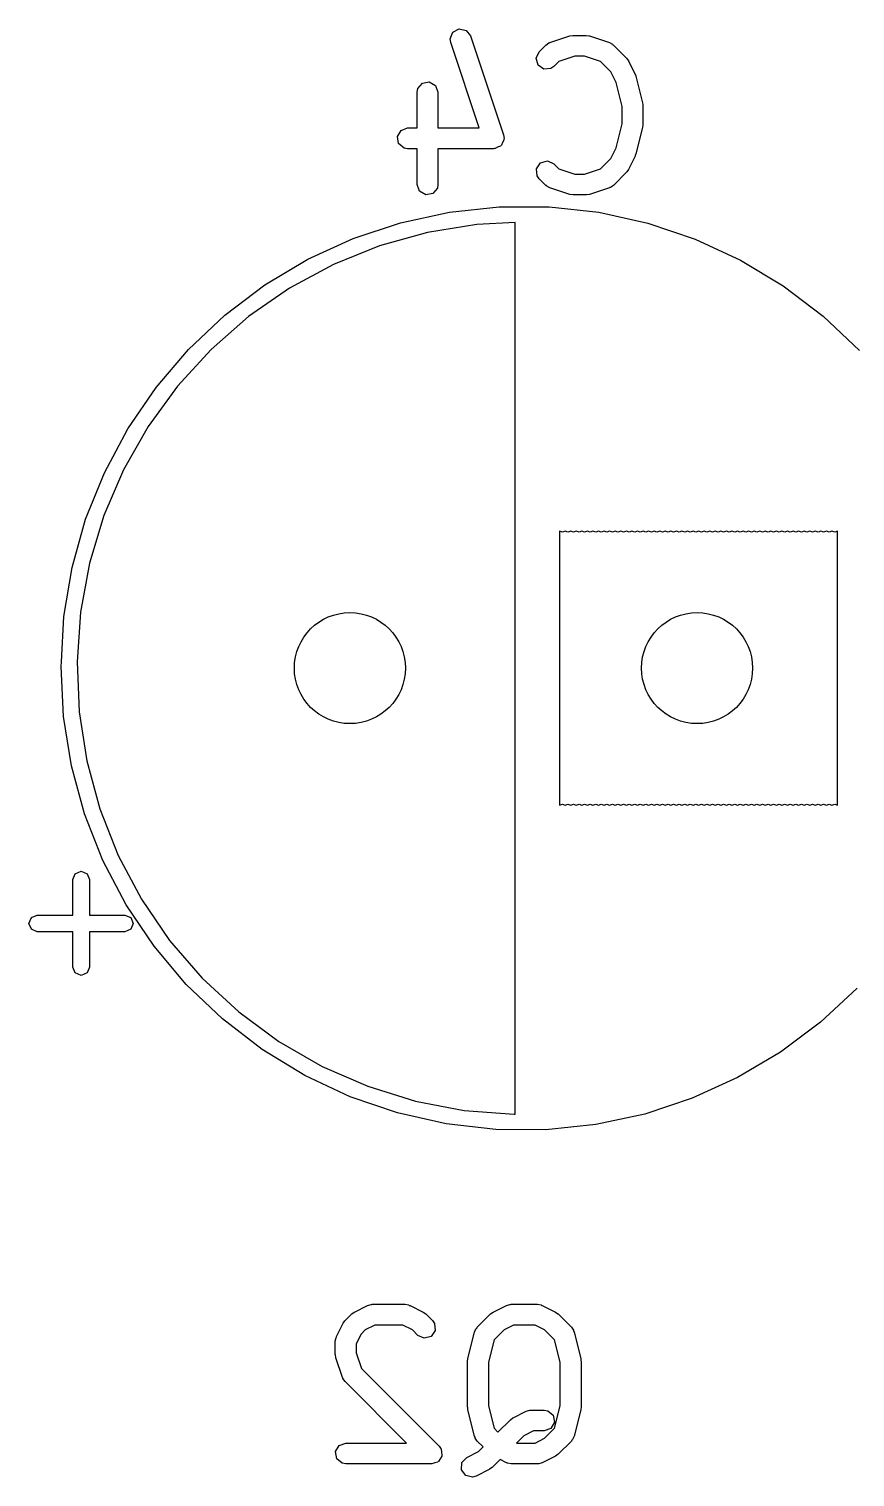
# Model space of a CAD drawing. Extents: x 84 to 124, y -233 to -38.
# Drawn here: x 101.05 to 107, y -152.14 to -141.71 of the extents above; entities that cross this region are included whole.
import ezdxf

# ---------------------------------------------------------------- set-up
doc = ezdxf.new("R2010")
doc.units = 0
doc.layers.add('BLACK', color=7, linetype='CONTINUOUS')

msp = doc.modelspace()

# ---------------------------------------------------------------- linework, layer by layer
at = {"layer": 'BLACK', "linetype": 'CONTINUOUS'}
for p, q in [((104.082, -141.78), (104.101, -141.732)), ((104.086, -141.805), (104.082, -141.78)), ((104.291, -142.421), (104.086, -141.805)), ((104.101, -141.732), (104.146, -141.708)), ((104.146, -141.708), (104.197, -141.718)), ((104.197, -141.718), (104.228, -141.758)), ((104.228, -141.758), (104.466, -142.472)), ((104.771, -141.824), (104.792, -141.809)), ((104.792, -141.809), (104.797, -141.809)), ((104.797, -141.809), (104.8, -141.806)), ((104.8, -141.806), (104.943, -141.758)), ((104.943, -141.758), (104.965, -141.755)), ((104.965, -141.755), (104.967, -141.754)), ((104.967, -141.754), (105.062, -141.754)), ((105.062, -141.754), (105.084, -141.758)), ((105.084, -141.758), (105.086, -141.758)), ((105.086, -141.758), (105.229, -141.806)), ((105.229, -141.806), (105.251, -141.818)), ((104.702, -141.918), (104.723, -141.872)), ((104.723, -141.872), (104.771, -141.824)), ((104.979, -141.904), (104.864, -141.943)), ((105.05, -141.904), (104.979, -141.904)), ((105.164, -141.943), (105.05, -141.904)), ((105.251, -141.818), (105.254, -141.822)), ((105.254, -141.822), (105.258, -141.824)), ((105.258, -141.824), (105.353, -141.919)), ((104.715, -141.968), (104.702, -141.918)), ((104.757, -141.997), (104.715, -141.968)), ((104.808, -141.993), (104.757, -141.997)), ((104.829, -141.978), (104.808, -141.993)), ((104.864, -141.943), (104.829, -141.978)), ((105.238, -142.017), (105.164, -141.943)), ((105.277, -142.094), (105.238, -142.017)), ((105.353, -141.919), (105.366, -141.938)), ((105.366, -141.938), (105.367, -141.939)), ((105.367, -141.939), (105.415, -142.034)), ((103.849, -142.137), (103.882, -142.098)), ((103.882, -142.098), (103.932, -142.089)), ((103.932, -142.089), (103.977, -142.115)), ((103.977, -142.115), (103.994, -142.163)), ((105.32, -142.267), (105.277, -142.094)), ((105.415, -142.034), (105.418, -142.046)), ((105.418, -142.046), (105.42, -142.049)), ((105.42, -142.049), (105.468, -142.24)), ((103.844, -142.163), (103.849, -142.137)), ((103.844, -142.421), (103.844, -142.163)), ((103.994, -142.163), (103.994, -142.421)), ((105.32, -142.392), (105.32, -142.267)), ((105.468, -142.24), (105.469, -142.255)), ((105.469, -142.255), (105.47, -142.258)), ((105.47, -142.258), (105.47, -142.401)), ((103.728, -142.439), (103.776, -142.421)), ((103.776, -142.421), (103.844, -142.421)), ((103.994, -142.421), (104.291, -142.421)), ((105.277, -142.565), (105.32, -142.392)), ((105.468, -142.419), (105.42, -142.609)), ((105.47, -142.401), (105.468, -142.416)), ((105.468, -142.416), (105.468, -142.419)), ((103.702, -142.483), (103.728, -142.439)), ((103.711, -142.534), (103.702, -142.483)), ((103.751, -142.567), (103.711, -142.534)), ((104.459, -142.527), (104.451, -142.546)), ((104.469, -142.509), (104.459, -142.527)), ((104.466, -142.472), (104.47, -142.498)), ((104.47, -142.498), (104.468, -142.503)), ((104.468, -142.503), (104.469, -142.509)), ((103.776, -142.571), (103.751, -142.567)), ((103.844, -142.571), (103.776, -142.571)), ((103.844, -142.829), (103.844, -142.571)), ((104.395, -142.571), (103.994, -142.571)), ((103.994, -142.571), (103.994, -142.829)), ((104.401, -142.569), (104.395, -142.571)), ((104.406, -142.57), (104.401, -142.569)), ((104.424, -142.56), (104.406, -142.57)), ((104.444, -142.553), (104.424, -142.56)), ((104.446, -142.549), (104.444, -142.553)), ((104.451, -142.546), (104.446, -142.549)), ((105.164, -142.716), (105.238, -142.642)), ((105.238, -142.642), (105.277, -142.565)), ((105.415, -142.625), (105.367, -142.72)), ((105.42, -142.609), (105.415, -142.621)), ((105.415, -142.621), (105.415, -142.625)), ((104.704, -142.715), (104.733, -142.673)), ((104.708, -142.766), (104.704, -142.715)), ((104.733, -142.673), (104.783, -142.659)), ((104.783, -142.659), (104.829, -142.681)), ((104.829, -142.681), (104.864, -142.716)), ((104.864, -142.716), (104.979, -142.754)), ((105.05, -142.754), (105.164, -142.716)), ((105.353, -142.74), (105.258, -142.835)), ((105.354, -142.738), (105.353, -142.74)), ((105.367, -142.72), (105.354, -142.738)), ((103.862, -142.878), (103.844, -142.829)), ((103.99, -142.855), (103.957, -142.894)), ((103.994, -142.829), (103.99, -142.855)), ((104.723, -142.787), (104.708, -142.766)), ((104.771, -142.835), (104.723, -142.787)), ((104.775, -142.837), (104.771, -142.835)), ((104.777, -142.841), (104.775, -142.837)), ((104.8, -142.853), (104.777, -142.841)), ((104.943, -142.901), (104.8, -142.853)), ((104.979, -142.754), (105.05, -142.754)), ((105.229, -142.853), (105.086, -142.901)), ((105.232, -142.85), (105.229, -142.853)), ((105.237, -142.85), (105.232, -142.85)), ((105.258, -142.835), (105.237, -142.85)), ((103.906, -142.903), (103.862, -142.878)), ((103.957, -142.894), (103.906, -142.903)), ((104.945, -142.9), (104.943, -142.901)), ((104.967, -142.904), (104.945, -142.9)), ((105.062, -142.904), (104.967, -142.904)), ((105.064, -142.904), (105.062, -142.904)), ((105.086, -142.901), (105.064, -142.904)), ((103.725, -143.104), (104.077, -143.027)), ((104.077, -143.027), (104.435, -142.989)), ((104.435, -142.989), (104.796, -142.989)), ((104.796, -142.989), (105.153, -143.029)), ((105.153, -143.029), (105.505, -143.107)), ((103.384, -143.218), (103.725, -143.104)), ((104.274, -143.117), (103.919, -143.174)), ((104.55, -143.103), (104.274, -143.117)), ((104.55, -149.528), (104.55, -143.103)), ((105.505, -143.107), (105.846, -143.222)), ((103.057, -143.368), (103.384, -143.218)), ((103.574, -143.27), (103.241, -143.405)), ((103.919, -143.174), (103.574, -143.27)), ((105.846, -143.222), (106.173, -143.374)), ((102.748, -143.553), (103.057, -143.368)), ((106.173, -143.374), (106.481, -143.56)), ((103.241, -143.405), (102.925, -143.576)), ((102.46, -143.771), (102.748, -143.553)), ((102.925, -143.576), (102.63, -143.78)), ((106.481, -143.56), (106.768, -143.778)), ((102.198, -144.018), (102.46, -143.771)), ((102.63, -143.78), (102.36, -144.017)), ((106.768, -143.778), (107.029, -144.026)), ((101.964, -144.291), (102.198, -144.018)), ((102.36, -144.017), (102.118, -144.282)), ((101.761, -144.589), (101.964, -144.291)), ((102.118, -144.282), (101.907, -144.572)), ((101.592, -144.907), (101.761, -144.589)), ((101.907, -144.572), (101.73, -144.884)), ((101.457, -145.241), (101.592, -144.907)), ((101.73, -144.884), (101.588, -145.214)), ((101.36, -145.588), (101.457, -145.241)), ((101.588, -145.214), (101.485, -145.558)), ((104.89, -145.334), (104.87, -145.326)), ((104.87, -145.326), (104.87, -147.302)), ((104.91, -145.326), (104.89, -145.334)), ((104.93, -145.334), (104.91, -145.326)), ((104.95, -145.326), (104.93, -145.334)), ((104.97, -145.334), (104.95, -145.326)), ((104.99, -145.326), (104.97, -145.334)), ((105.01, -145.334), (104.99, -145.326)), ((105.03, -145.326), (105.01, -145.334)), ((105.05, -145.334), (105.03, -145.326)), ((105.07, -145.326), (105.05, -145.334)), ((105.09, -145.334), (105.07, -145.326)), ((105.11, -145.326), (105.09, -145.334)), ((105.13, -145.334), (105.11, -145.326)), ((105.15, -145.326), (105.13, -145.334)), ((105.17, -145.334), (105.15, -145.326)), ((105.19, -145.326), (105.17, -145.334)), ((105.21, -145.334), (105.19, -145.326)), ((105.23, -145.326), (105.21, -145.334)), ((105.25, -145.334), (105.23, -145.326)), ((105.27, -145.326), (105.25, -145.334)), ((105.29, -145.334), (105.27, -145.326)), ((105.31, -145.326), (105.29, -145.334)), ((105.331, -145.334), (105.31, -145.326)), ((105.351, -145.326), (105.331, -145.334)), ((105.371, -145.334), (105.351, -145.326)), ((105.391, -145.326), (105.371, -145.334)), ((105.411, -145.334), (105.391, -145.326)), ((105.431, -145.326), (105.411, -145.334)), ((105.451, -145.334), (105.431, -145.326)), ((105.471, -145.326), (105.451, -145.334)), ((105.491, -145.334), (105.471, -145.326)), ((105.511, -145.326), (105.491, -145.334)), ((105.531, -145.334), (105.511, -145.326)), ((105.551, -145.326), (105.531, -145.334)), ((105.571, -145.334), (105.551, -145.326)), ((105.591, -145.326), (105.571, -145.334)), ((105.611, -145.334), (105.591, -145.326)), ((105.631, -145.326), (105.611, -145.334)), ((105.651, -145.334), (105.631, -145.326)), ((105.671, -145.326), (105.651, -145.334)), ((105.691, -145.334), (105.671, -145.326)), ((105.711, -145.326), (105.691, -145.334)), ((105.731, -145.334), (105.711, -145.326)), ((105.751, -145.326), (105.731, -145.334)), ((105.771, -145.334), (105.751, -145.326)), ((105.791, -145.326), (105.771, -145.334)), ((105.811, -145.334), (105.791, -145.326)), ((105.831, -145.326), (105.811, -145.334)), ((105.851, -145.334), (105.831, -145.326)), ((105.871, -145.326), (105.851, -145.334)), ((105.891, -145.334), (105.871, -145.326)), ((105.911, -145.326), (105.891, -145.334)), ((105.931, -145.334), (105.911, -145.326)), ((105.951, -145.326), (105.931, -145.334)), ((105.971, -145.334), (105.951, -145.326)), ((105.991, -145.326), (105.971, -145.334)), ((106.011, -145.334), (105.991, -145.326)), ((106.031, -145.326), (106.011, -145.334)), ((106.051, -145.334), (106.031, -145.326)), ((106.071, -145.326), (106.051, -145.334)), ((106.091, -145.334), (106.071, -145.326)), ((106.111, -145.326), (106.091, -145.334)), ((106.131, -145.334), (106.111, -145.326)), ((106.151, -145.326), (106.131, -145.334)), ((106.171, -145.334), (106.151, -145.326)), ((106.191, -145.326), (106.171, -145.334)), ((106.211, -145.334), (106.191, -145.326)), ((106.231, -145.326), (106.211, -145.334)), ((106.251, -145.334), (106.231, -145.326)), ((106.271, -145.326), (106.251, -145.334)), ((106.291, -145.334), (106.271, -145.326)), ((106.311, -145.326), (106.291, -145.334)), ((106.331, -145.334), (106.311, -145.326)), ((106.351, -145.326), (106.331, -145.334)), ((106.371, -145.334), (106.351, -145.326)), ((106.391, -145.326), (106.371, -145.334)), ((106.411, -145.334), (106.391, -145.326)), ((106.431, -145.326), (106.411, -145.334)), ((106.451, -145.334), (106.431, -145.326)), ((106.471, -145.326), (106.451, -145.334)), ((106.491, -145.334), (106.471, -145.326)), ((106.511, -145.326), (106.491, -145.334)), ((106.531, -145.334), (106.511, -145.326)), ((106.551, -145.326), (106.531, -145.334)), ((106.571, -145.334), (106.551, -145.326)), ((106.591, -145.326), (106.571, -145.334)), ((106.611, -145.334), (106.591, -145.326)), ((106.631, -145.326), (106.611, -145.334)), ((106.651, -145.334), (106.631, -145.326)), ((106.671, -145.326), (106.651, -145.334)), ((106.691, -145.334), (106.671, -145.326)), ((106.711, -145.326), (106.691, -145.334)), ((106.731, -145.334), (106.711, -145.326)), ((106.751, -145.326), (106.731, -145.334)), ((106.771, -145.334), (106.751, -145.326)), ((106.791, -145.326), (106.771, -145.334)), ((106.811, -145.334), (106.791, -145.326)), ((106.831, -145.326), (106.811, -145.334)), ((106.851, -145.334), (106.831, -145.326)), ((106.871, -145.326), (106.851, -145.334)), ((106.871, -147.302), (106.871, -145.326)), ((101.485, -145.558), (101.42, -145.911)), ((101.3, -145.943), (101.36, -145.588)), ((101.282, -146.269), (101.3, -145.943)), ((101.42, -145.911), (101.395, -146.269)), ((101.28, -146.302), (101.282, -146.269)), ((101.395, -146.269), (101.41, -146.628)), ((101.298, -146.662), (101.28, -146.302)), ((101.355, -147.018), (101.298, -146.662)), ((101.41, -146.628), (101.465, -146.982)), ((101.45, -147.365), (101.355, -147.018)), ((101.465, -146.982), (101.559, -147.329)), ((101.559, -147.329), (101.691, -147.663)), ((104.87, -147.302), (104.89, -147.294)), ((104.89, -147.294), (104.91, -147.302)), ((104.91, -147.302), (104.93, -147.294)), ((104.93, -147.294), (104.95, -147.302)), ((104.95, -147.302), (104.97, -147.294)), ((104.97, -147.294), (104.99, -147.302)), ((104.99, -147.302), (105.01, -147.294)), ((105.01, -147.294), (105.03, -147.302)), ((105.03, -147.302), (105.05, -147.294)), ((105.05, -147.294), (105.07, -147.302)), ((105.07, -147.302), (105.09, -147.294)), ((105.09, -147.294), (105.11, -147.302)), ((105.11, -147.302), (105.13, -147.294)), ((105.13, -147.294), (105.15, -147.302)), ((105.15, -147.302), (105.17, -147.294)), ((105.17, -147.294), (105.19, -147.302)), ((105.19, -147.302), (105.21, -147.294)), ((105.21, -147.294), (105.23, -147.302)), ((105.23, -147.302), (105.25, -147.294)), ((105.25, -147.294), (105.27, -147.302)), ((105.27, -147.302), (105.29, -147.294)), ((105.29, -147.294), (105.31, -147.302)), ((105.31, -147.302), (105.331, -147.294)), ((105.331, -147.294), (105.351, -147.302)), ((105.351, -147.302), (105.371, -147.294)), ((105.371, -147.294), (105.391, -147.302)), ((105.391, -147.302), (105.411, -147.294)), ((105.411, -147.294), (105.431, -147.302)), ((105.431, -147.302), (105.451, -147.294)), ((105.451, -147.294), (105.471, -147.302)), ((105.471, -147.302), (105.491, -147.294)), ((105.491, -147.294), (105.511, -147.302)), ((105.511, -147.302), (105.531, -147.294)), ((105.531, -147.294), (105.551, -147.302)), ((105.551, -147.302), (105.571, -147.294)), ((105.571, -147.294), (105.591, -147.302)), ((105.591, -147.302), (105.611, -147.294)), ((105.611, -147.294), (105.631, -147.302)), ((105.631, -147.302), (105.651, -147.294)), ((105.651, -147.294), (105.671, -147.302)), ((105.671, -147.302), (105.691, -147.294)), ((105.691, -147.294), (105.711, -147.302)), ((105.711, -147.302), (105.731, -147.294)), ((105.731, -147.294), (105.751, -147.302)), ((105.751, -147.302), (105.771, -147.294)), ((105.771, -147.294), (105.791, -147.302)), ((105.791, -147.302), (105.811, -147.294)), ((105.811, -147.294), (105.831, -147.302)), ((105.831, -147.302), (105.851, -147.294)), ((105.851, -147.294), (105.871, -147.302)), ((105.871, -147.302), (105.891, -147.294)), ((105.891, -147.294), (105.911, -147.302)), ((105.911, -147.302), (105.931, -147.294)), ((105.931, -147.294), (105.951, -147.302)), ((105.951, -147.302), (105.971, -147.294)), ((105.971, -147.294), (105.991, -147.302)), ((105.991, -147.302), (106.011, -147.294)), ((106.011, -147.294), (106.031, -147.302)), ((106.031, -147.302), (106.051, -147.294)), ((106.051, -147.294), (106.071, -147.302)), ((106.071, -147.302), (106.091, -147.294)), ((106.091, -147.294), (106.111, -147.302)), ((106.111, -147.302), (106.131, -147.294)), ((106.131, -147.294), (106.151, -147.302)), ((106.151, -147.302), (106.171, -147.294)), ((106.171, -147.294), (106.191, -147.302)), ((106.191, -147.302), (106.211, -147.294)), ((106.211, -147.294), (106.231, -147.302)), ((106.231, -147.302), (106.251, -147.294)), ((106.251, -147.294), (106.271, -147.302)), ((106.271, -147.302), (106.291, -147.294)), ((106.291, -147.294), (106.311, -147.302)), ((106.311, -147.302), (106.331, -147.294)), ((106.331, -147.294), (106.351, -147.302)), ((106.351, -147.302), (106.371, -147.294)), ((106.371, -147.294), (106.391, -147.302)), ((106.391, -147.302), (106.411, -147.294)), ((106.411, -147.294), (106.431, -147.302)), ((106.431, -147.302), (106.451, -147.294)), ((106.451, -147.294), (106.471, -147.302)), ((106.471, -147.302), (106.491, -147.294)), ((106.491, -147.294), (106.511, -147.302)), ((106.511, -147.302), (106.531, -147.294)), ((106.531, -147.294), (106.551, -147.302)), ((106.551, -147.302), (106.571, -147.294)), ((106.571, -147.294), (106.591, -147.302)), ((106.591, -147.302), (106.611, -147.294)), ((106.611, -147.294), (106.631, -147.302)), ((106.631, -147.302), (106.651, -147.294)), ((106.651, -147.294), (106.671, -147.302)), ((106.671, -147.302), (106.691, -147.294)), ((106.691, -147.294), (106.711, -147.302)), ((106.711, -147.302), (106.731, -147.294)), ((106.731, -147.294), (106.751, -147.302)), ((106.751, -147.302), (106.771, -147.294)), ((106.771, -147.294), (106.791, -147.302)), ((106.791, -147.302), (106.811, -147.294)), ((106.811, -147.294), (106.831, -147.302)), ((106.831, -147.302), (106.851, -147.294)), ((106.851, -147.294), (106.871, -147.302)), ((101.582, -147.7), (101.45, -147.365)), ((101.749, -148.019), (101.582, -147.7)), ((101.691, -147.663), (101.86, -147.979)), ((101.364, -147.838), (101.382, -147.796)), ((101.364, -148.093), (101.364, -147.838)), ((101.382, -147.796), (101.424, -147.778)), ((101.424, -147.778), (101.467, -147.796)), ((101.467, -147.796), (101.484, -147.838)), ((101.484, -147.838), (101.484, -148.093)), ((101.95, -148.318), (101.749, -148.019)), ((101.86, -147.979), (102.062, -148.276)), ((101.049, -148.153), (101.067, -148.111)), ((101.067, -148.195), (101.049, -148.153)), ((101.067, -148.111), (101.109, -148.093)), ((101.109, -148.093), (101.364, -148.093)), ((101.484, -148.093), (101.739, -148.093)), ((101.739, -148.093), (101.782, -148.111)), ((101.782, -148.111), (101.799, -148.153)), ((101.799, -148.153), (101.782, -148.195)), ((101.109, -148.213), (101.067, -148.195)), ((101.364, -148.213), (101.109, -148.213)), ((101.364, -148.468), (101.364, -148.213)), ((101.739, -148.213), (101.484, -148.213)), ((101.484, -148.213), (101.484, -148.468)), ((101.782, -148.195), (101.739, -148.213)), ((102.062, -148.276), (102.297, -148.547)), ((102.182, -148.594), (101.95, -148.318)), ((101.382, -148.51), (101.364, -148.468)), ((101.484, -148.468), (101.467, -148.51)), ((101.424, -148.528), (101.382, -148.51)), ((101.467, -148.51), (101.424, -148.528)), ((102.443, -148.842), (102.182, -148.594)), ((102.297, -148.547), (102.56, -148.791)), ((107.013, -148.619), (106.75, -148.865)), ((102.56, -148.791), (102.849, -149.004)), ((102.728, -149.062), (102.443, -148.842)), ((106.75, -148.865), (106.462, -149.081)), ((102.849, -149.004), (103.16, -149.184)), ((103.036, -149.249), (102.728, -149.062)), ((106.462, -149.081), (106.152, -149.265)), ((103.16, -149.184), (103.489, -149.327)), ((103.362, -149.402), (103.036, -149.249)), ((106.152, -149.265), (105.825, -149.414)), ((103.703, -149.518), (103.362, -149.402)), ((103.489, -149.327), (103.832, -149.434)), ((105.825, -149.414), (105.483, -149.528)), ((104.054, -149.597), (103.703, -149.518)), ((103.832, -149.434), (104.184, -149.501)), ((104.184, -149.501), (104.542, -149.528)), ((104.542, -149.528), (104.55, -149.528)), ((105.483, -149.528), (105.131, -149.603)), ((104.412, -149.638), (104.054, -149.597)), ((105.131, -149.603), (104.772, -149.64)), ((104.772, -149.64), (104.412, -149.638)), ((103.325, -151.016), (103.373, -150.968)), ((103.373, -150.968), (103.391, -150.955)), ((103.391, -150.955), (103.392, -150.954)), ((103.392, -150.954), (103.487, -150.906)), ((103.487, -150.906), (103.512, -150.899)), ((103.512, -150.899), (103.517, -150.9)), ((103.517, -150.9), (103.521, -150.898)), ((103.521, -150.898), (103.759, -150.898)), ((103.759, -150.898), (103.785, -150.903)), ((103.785, -150.903), (103.788, -150.906)), ((103.788, -150.906), (103.793, -150.906)), ((103.793, -150.906), (103.888, -150.954)), ((103.888, -150.954), (103.906, -150.967)), ((103.906, -150.967), (103.907, -150.968)), ((103.907, -150.968), (103.955, -151.016)), ((104.277, -151.063), (104.373, -150.968)), ((104.373, -150.968), (104.391, -150.955)), ((104.391, -150.955), (104.392, -150.954)), ((104.392, -150.954), (104.487, -150.906)), ((104.487, -150.906), (104.512, -150.899)), ((104.512, -150.899), (104.517, -150.9)), ((104.517, -150.9), (104.521, -150.898)), ((104.521, -150.898), (104.711, -150.898)), ((104.711, -150.898), (104.737, -150.903)), ((104.737, -150.903), (104.741, -150.906)), ((104.741, -150.906), (104.745, -150.906)), ((104.745, -150.906), (104.84, -150.954)), ((104.84, -150.954), (104.858, -150.967)), ((104.858, -150.967), (104.86, -150.968)), ((104.86, -150.968), (104.955, -151.063)), ((103.263, -151.13), (103.311, -151.035)), ((103.311, -151.035), (103.324, -151.017)), ((103.324, -151.017), (103.325, -151.016)), ((103.47, -151.083), (103.44, -151.113)), ((103.539, -151.048), (103.47, -151.083)), ((103.741, -151.048), (103.539, -151.048)), ((103.81, -151.083), (103.741, -151.048)), ((103.849, -151.122), (103.81, -151.083)), ((103.974, -151.088), (103.945, -151.13)), ((103.955, -151.016), (103.97, -151.037)), ((103.97, -151.037), (103.974, -151.088)), ((104.21, -151.289), (104.258, -151.098)), ((104.258, -151.098), (104.268, -151.074)), ((104.268, -151.074), (104.274, -151.07)), ((104.274, -151.07), (104.277, -151.063)), ((104.47, -151.083), (104.398, -151.155)), ((104.539, -151.048), (104.47, -151.083)), ((104.694, -151.048), (104.539, -151.048)), ((104.762, -151.083), (104.694, -151.048)), ((104.834, -151.155), (104.762, -151.083)), ((104.955, -151.063), (104.97, -151.085)), ((104.97, -151.085), (104.971, -151.092)), ((104.971, -151.092), (104.975, -151.098)), ((104.975, -151.098), (105.022, -151.289)), ((103.255, -151.164), (103.26, -151.138)), ((103.255, -151.259), (103.255, -151.164)), ((103.26, -151.138), (103.263, -151.135)), ((103.263, -151.135), (103.263, -151.13)), ((103.44, -151.113), (103.405, -151.182)), ((103.405, -151.182), (103.405, -151.247)), ((103.895, -151.143), (103.849, -151.122)), ((103.945, -151.13), (103.895, -151.143)), ((104.398, -151.155), (104.358, -151.316)), ((104.875, -151.316), (104.834, -151.155)), ((103.256, -151.261), (103.255, -151.259)), ((103.259, -151.283), (103.256, -151.261)), ((103.307, -151.426), (103.259, -151.283)), ((103.405, -151.247), (103.444, -151.361)), ((104.208, -151.307), (104.21, -151.292)), ((104.208, -151.64), (104.208, -151.307)), ((104.21, -151.292), (104.21, -151.289)), ((105.022, -151.289), (105.023, -151.303)), ((105.023, -151.303), (105.025, -151.307)), ((105.025, -151.307), (105.025, -151.64)), ((103.444, -151.361), (104.003, -151.92)), ((104.358, -151.316), (104.358, -151.631)), ((104.875, -151.631), (104.875, -151.316)), ((103.31, -151.429), (103.307, -151.426)), ((103.31, -151.434), (103.31, -151.429)), ((103.325, -151.455), (103.31, -151.434)), ((103.768, -151.898), (103.325, -151.455)), ((104.209, -151.643), (104.208, -151.64)), ((104.21, -151.658), (104.209, -151.643)), ((104.258, -151.849), (104.21, -151.658)), ((104.358, -151.631), (104.398, -151.792)), ((104.516, -151.73), (104.534, -151.717)), ((104.534, -151.717), (104.535, -151.716)), ((104.535, -151.716), (104.63, -151.668)), ((104.63, -151.668), (104.655, -151.661)), ((104.655, -151.661), (104.66, -151.662)), ((104.66, -151.662), (104.664, -151.66)), ((104.664, -151.66), (104.759, -151.66)), ((104.759, -151.66), (104.785, -151.665)), ((104.785, -151.665), (104.824, -151.698)), ((104.824, -151.698), (104.833, -151.748)), ((104.834, -151.792), (104.875, -151.631)), ((105.022, -151.658), (104.975, -151.849)), ((105.025, -151.64), (105.022, -151.655)), ((105.022, -151.655), (105.022, -151.658)), ((104.398, -151.792), (104.426, -151.82)), ((104.426, -151.82), (104.516, -151.73)), ((104.682, -151.81), (104.613, -151.845)), ((104.759, -151.81), (104.682, -151.81)), ((104.807, -151.793), (104.759, -151.81)), ((104.762, -151.864), (104.834, -151.792)), ((104.833, -151.748), (104.807, -151.793)), ((103.257, -151.96), (103.282, -151.916)), ((103.282, -151.916), (103.33, -151.898)), ((103.33, -151.898), (103.768, -151.898)), ((104.003, -151.92), (104.012, -151.934)), ((104.262, -151.855), (104.258, -151.849)), ((104.263, -151.862), (104.262, -151.855)), ((104.277, -151.884), (104.263, -151.862)), ((104.32, -151.926), (104.277, -151.884)), ((104.286, -151.959), (104.32, -151.926)), ((104.613, -151.845), (104.559, -151.898)), ((104.559, -151.898), (104.694, -151.898)), ((104.694, -151.898), (104.762, -151.864)), ((104.955, -151.884), (104.86, -151.979)), ((104.958, -151.877), (104.955, -151.884)), ((104.964, -151.873), (104.958, -151.877)), ((104.975, -151.849), (104.964, -151.873)), ((103.266, -152.011), (103.257, -151.96)), ((103.305, -152.044), (103.266, -152.011)), ((103.993, -152.035), (103.971, -152.041)), ((103.995, -152.032), (103.993, -152.035)), ((103.998, -152.031), (103.995, -152.032)), ((104.009, -152.011), (103.998, -152.031)), ((104.022, -151.993), (104.009, -152.011)), ((104.012, -151.934), (104.014, -151.936)), ((104.014, -151.936), (104.015, -151.938)), ((104.015, -151.938), (104.017, -151.942)), ((104.017, -151.942), (104.019, -151.964)), ((104.019, -151.964), (104.023, -151.986)), ((104.023, -151.986), (104.022, -151.989)), ((104.022, -151.989), (104.022, -151.993)), ((104.166, -152.039), (104.202, -152.002)), ((104.202, -152.002), (104.286, -151.959)), ((104.441, -152.017), (104.384, -152.074)), ((104.487, -152.04), (104.441, -152.017)), ((104.84, -151.993), (104.745, -152.04)), ((104.841, -151.992), (104.84, -151.993)), ((104.86, -151.979), (104.841, -151.992)), ((103.33, -152.048), (103.305, -152.044)), ((103.95, -152.048), (103.33, -152.048)), ((103.971, -152.041), (103.95, -152.048)), ((104.163, -152.09), (104.166, -152.039)), ((104.194, -152.131), (104.163, -152.09)), ((104.244, -152.143), (104.194, -152.131)), ((104.269, -152.136), (104.244, -152.143)), ((104.364, -152.088), (104.269, -152.136)), ((104.365, -152.087), (104.364, -152.088)), ((104.384, -152.074), (104.365, -152.087)), ((104.492, -152.041), (104.487, -152.04)), ((104.495, -152.044), (104.492, -152.041)), ((104.521, -152.048), (104.495, -152.044)), ((104.711, -152.048), (104.521, -152.048)), ((104.716, -152.047), (104.711, -152.048)), ((104.72, -152.048), (104.716, -152.047)), ((104.745, -152.04), (104.72, -152.048))]:
    msp.add_line(p, q, dxfattribs=at)
at = {"layer": 'BLACK'}
for centre in [(103.36, -146.314), (105.86, -146.314)]:
    msp.add_circle(centre, 0.4, dxfattribs=at)

doc.saveas('drawing.dxf')
